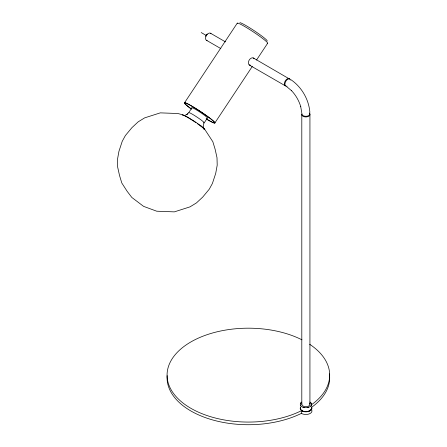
<?xml version="1.0" encoding="UTF-8"?>
<svg xmlns="http://www.w3.org/2000/svg" width="447" height="447" viewBox="0 0 447 447"><rect width="100%" height="100%" fill="white"/><g stroke="black" fill="none" stroke-linecap="round" stroke-linejoin="round"><path stroke-width="0.67" d="M300.35 403.574L300.557 403.177M311.386 405.099L311.179 405.496M204.162 122.819L203.508 124.076L203.307 127.037M184.443 102.911L237.223 23.222M189.187 111.946L191.953 107.772M204.637 122.193L207.397 118.025M214.906 122.886L252.276 66.463M256.511 60.066L267.686 43.197M300.691 402.987L301.032 402.624M311.039 405.686L310.704 406.049M187.807 113.851L186.578 114.706L188.802 112.622M203.938 129.434L204.43 128.853L200.753 125.719L194.316 121.238L187.584 117.114L183.119 114.924L177.934 113.527L160.305 112.862L144.644 117.868L138.168 121.847L131.96 127.624L125.389 135.536L122.249 141.258L118.936 151.343L117.449 159.579L117.645 167.038L119.511 175.425L121.796 182.991L127.183 191.361L131.843 197.468L143.582 206.358L156.718 211.207L174.341 211.872L190.003 206.866L196.484 202.888L202.692 197.11L209.257 189.198L212.398 183.482L215.711 173.397L217.203 165.161L217.002 157.702L215.141 149.309L212.85 141.749L204.43 128.853L200.753 125.719M301.842 402.015C294.154 409.368 317.582 409.368 309.894 402.015M185.393 115.069L186.779 114.566M308.832 407.128L308.201 407.323M307.871 407.401L307.19 407.524M304.541 407.524L303.859 407.401M303.53 407.323L302.904 407.128M210.453 33.207L225.489 41.889M253.158 57.864L289.717 79.13M201.2 32.558L206.168 35.425M206.385 40.247L220.824 48.583M249.102 64.91L285.197 85.746M291.053 79.79C301.725 87.131 308.866 99.508 309.894 112.415M286.734 86.673L291.645 90.775L291.405 90.523C295.758 95.082 298.998 100.698 300.77 106.744L300.675 106.414L301.77 112.717M310.704 402.624L311.039 402.987M301.032 406.049L300.691 405.686M311.179 403.177L311.386 403.574M300.557 405.496L300.35 405.099M254.108 58.775L253.019 57.881A4.096 2.76 -61 0 0 251.119 58.233L250.627 58.535A3.956 3.012 -62.3 0 0 248.593 61.597L248.493 62.206A4.096 2.76 -61 0 0 248.767 64.307L249.879 65.256A4.096 1.928 -59.1 0 0 250.599 65.15M311.447 407.681C311.782 413.374 298.73 412.877 300.607 407.061A5.694 3.285 0 0 0 305.642 411.603A5.694 3.285 0 0 0 311.28 407.306M309.933 114.6L309.933 404.339M301.803 114.6L301.803 404.339M301.943 339.815A81.304 46.941 0 0 0 189.796 342.575A81.304 46.941 0 0 0 189.299 407.379A81.304 46.941 0 0 0 301.395 410.715L301.395 413.369A6.096 3.52 0 0 0 308.799 414.062A6.096 3.52 0 0 0 311.766 410.089M237.335 23.529A18.238 1.576 33.5 0 1 253.477 32A18.238 1.576 33.5 0 1 267.189 43.342M188.813 112.784A9.219 0.799 33.5 0 1 197.602 117.511A9.219 0.799 33.5 0 1 203.625 122.757M182.27 115.197A13.388 1.157 33.5 0 1 195.892 122.646M197.568 123.808A13.388 1.157 33.5 0 1 201.82 126.97M202.871 127.831A13.388 1.157 33.5 0 1 204.558 129.764M191.992 107.978A9.27 0.799 33.5 0 1 200.195 112.281A9.27 0.799 33.5 0 1 207.162 118.047M239.927 22.629A16.612 1.436 33.5 0 1 256.008 31.916A16.612 1.436 33.5 0 1 267.099 41.096M207.112 40.437A4.068 2.347 -60 0 1 206.385 35.553A4.068 2.347 -60 0 1 210.978 33.743M301.943 113.337A4.068 2.308 -0.8 0 0 301.943 114.533L302.345 115.108A4.068 2.347 0 0 0 307.899 115.969A4.068 2.347 0 0 0 309.385 112.761M309.385 403.166A4.068 2.347 0 0 1 306.396 406.664A4.068 2.347 0 0 1 301.943 403.73M309.385 113.426A4.068 2.347 0 0 1 307.899 116.633A4.068 2.347 0 0 1 302.345 115.773L301.943 115.197A4.068 2.308 -0.8 0 1 301.943 114.002M290.578 80.097A4.068 2.347 -60 0 0 290.293 79.46L289.824 79.03A4.068 2.308 -59.2 0 0 285.756 81.376L285.315 82.337A4.068 2.347 -60 0 0 287.058 86.193M289.248 78.7A4.068 2.308 -59.2 0 0 285.18 81.047L284.739 82.002A4.068 2.347 -60 0 0 285.789 85.93M311.375 406.809A6.096 3.52 0 0 1 309.29 411.234A6.096 3.52 0 0 1 301.395 410.715M309.693 344.302A81.304 46.941 0 0 1 311.766 404.524M329.4 373.865A81.304 46.941 0 0 1 311.766 407.178M301.395 413.369A81.304 46.941 0 0 1 212.778 419.984A81.304 46.941 0 0 1 167.156 375.625M205.631 36.397A2.442 1.408 -60 0 1 206.313 34.961M206.486 34.743A2.442 1.408 -60 0 1 206.737 34.475M206.933 34.307A2.442 1.408 -60 0 1 207.268 34.073M188.617 104.358A18.238 1.576 33.5 0 0 191.456 109.102A18.293 1.581 33.5 0 1 188.584 104.33A18.293 1.581 33.5 0 1 212.074 119.919A18.293 1.581 33.5 0 1 206.117 118.835A18.238 1.576 33.5 0 0 212.04 119.897A18.238 1.576 33.5 0 0 188.617 104.358"/></g></svg>
